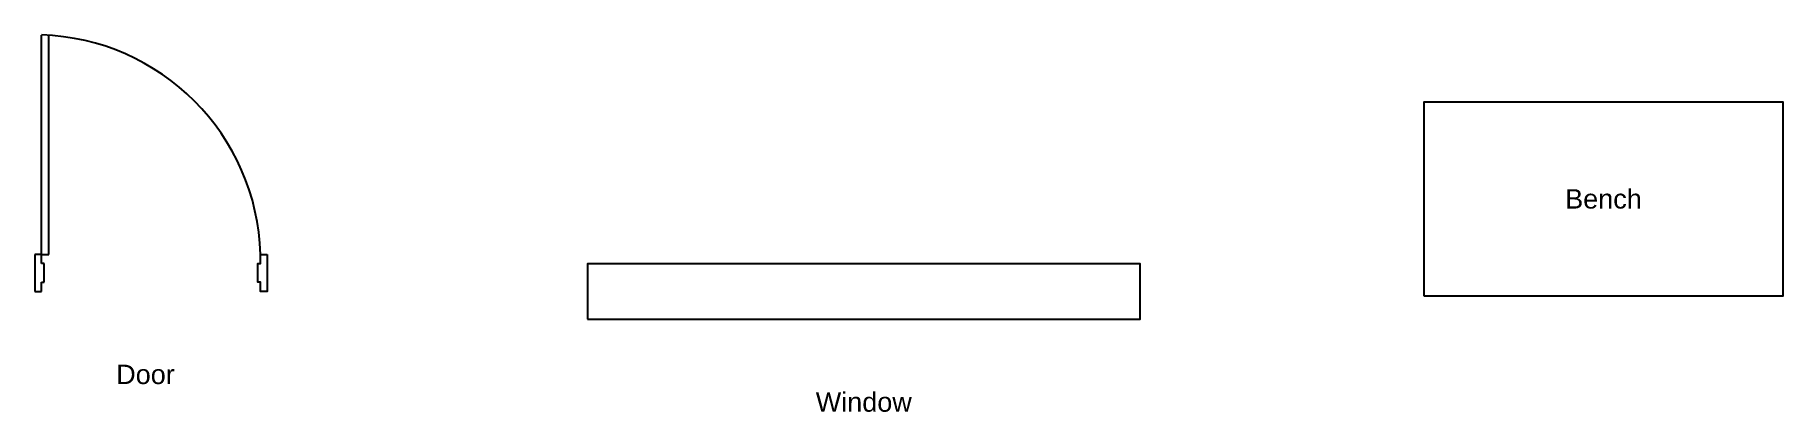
# Model space of a CAD drawing. Header units: metres. Extents: x 0 to 6.33, y 2.56 to 3.93.
import ezdxf

# ---------------------------------------------------------------- set-up
doc = ezdxf.new("R2010")
doc.units = ezdxf.units.M
doc.layers.get('0').update_dxf_attribs({"lineweight": 25, "true_color": 0xffffff})
doc.layers.add('Buildings', color=30, linetype='Continuous', lineweight=25, true_color=0xff7f00)
doc.layers.add('Structures', color=5, linetype='Continuous', lineweight=25, true_color=0x0000ff)
doc.styles.add('textstyle11', font='')
doc.styles.add('textstyle12', font='')
doc.styles.add('textstyle13', font='')
doc.styles.get('textstyle11').set_extended_font_data('Arial')
doc.styles.get('textstyle12').set_extended_font_data('Arial')
doc.styles.get('textstyle13').set_extended_font_data('Arial')

# ---------------------------------------------------------------- blocks, each defined once
blk = doc.blocks.new('door')
at = {"layer": 'Buildings'}
for p, q in [((0.0336, 0.192), (0.0336, 1.3248)), ((0.072, 0.192), (0.072, 1.3241)), ((0, 0.192), (0, 0)), ((0.0336, 0.192), (0, 0.192)), ((0.0336, 0.144), (0.0336, 0.192)), ((0.048, 0.144), (0.0336, 0.144)), ((0.048, 0.048), (0.048, 0.144)), ((0.0336, 0), (0.0336, 0.048)), ((0.0336, 0.048), (0.048, 0.048)), ((0, 0), (0.0336, 0))]:
    blk.add_line(p, q, dxfattribs=at)
blk.add_lwpolyline([(0.0336, 0.192), (0.072, 0.192)], dxfattribs=at)
blk.add_lwpolyline([(1.2, 0.192), (1.2, 0), (1.1664, 0), (1.1664, 0.048), (1.152, 0.048), (1.152, 0.144), (1.1664, 0.144), (1.1664, 0.192)], close=True, dxfattribs=at)
blk.add_arc((-0.0016, 0.1568), 1.1686, 1.72729, 88.27271, dxfattribs=at)
blk = doc.blocks.new('Structure - window')
at = {"layer": 'Buildings', "flags": 128}
blk.add_lwpolyline([(0, -0.1), (1, -0.1), (1, 0.1), (0, 0.1)], close=True, dxfattribs=at)
blk = doc.blocks.new('Bench')
at = {"layer": 'Structures', "flags": 128}
blk.add_lwpolyline([(-0.65, -0.35), (0.65, -0.35), (0.65, 0.35), (-0.65, 0.35)], close=True, dxfattribs=at)
at = {"layer": 'Structures', "color": 30, "true_color": 0xff7f00, "insert": (0, 0), "char_height": 0.07, "attachment_point": 5, "style": 'textstyle11'}
blk.add_mtext('Bench', dxfattribs=at)

msp = doc.modelspace()

# ---------------------------------------------------------------- block references
msp.add_blockref('Bench', (5.6774, 3.3344))
at = {"layer": 'Buildings', "xscale": 0.7, "yscale": 0.7}
msp.add_blockref('door', (0, 3), dxfattribs=at)
at = {"layer": 'Buildings', "xscale": 2}
msp.add_blockref('Structure - window', (2, 3), dxfattribs=at)

# ---------------------------------------------------------------- texts
at = {"color": 30, "true_color": 0xff7f00, "char_height": 0.07, "attachment_point": 5}
for s, insert, style in [('Door', (0.4, 2.7), 'textstyle13'), ('Window', (3, 2.6), 'textstyle12')]:
    msp.add_mtext(s, dxfattribs=dict(at, insert=insert, style=style))

doc.saveas('drawing.dxf')
